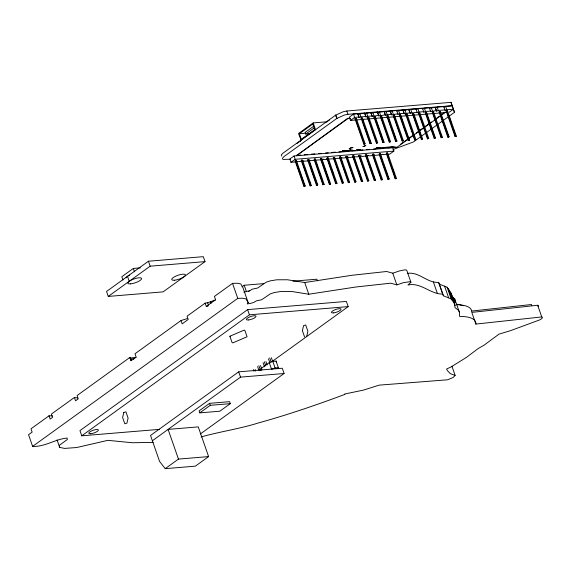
<?xml version="1.0" encoding="UTF-8"?>
<svg xmlns="http://www.w3.org/2000/svg" width="571" height="571" viewBox="0 0 571 571"><rect width="100%" height="100%" fill="white"/><g stroke="black" fill="none" stroke-linecap="round" stroke-linejoin="round"><path stroke-width="0.86" d="M407.587 273.338C419.228 271.653 427.172 283.109 438.599 282.395L439.37 284.108L447.114 287.249C451.625 292.88 454.752 300.382 454.98 307.569L458.727 310.496L459.405 312.301L459.562 316.391A61.49 17.051 -19.2 0 1 475.864 324.078L541.743 316.934L537.675 305.242L471.796 312.387L475.864 324.078M352.928 147.618L350.344 147.975L352.899 147.568M350.53 149.359L350.915 149.188L349.117 148.71L350.551 149.259M306.691 336.305L307.876 331.259L305.692 324.985L303.572 325.613L302.387 330.652L304.571 336.926M451.932 366.239L455.13 375.425L453.088 377.531L447.571 379.794L379.208 385.139L363.441 390.107L344.62 394.026L344.827 394.411C316.427 404.982 287.691 414.86 258.47 422.933C239.52 428.885 220.042 431.59 201.092 436.958M215.374 299.982L207.637 302.766L205.139 303.137L206.288 306.434L215.567 299.739L214.418 296.435L232.54 283.359L237.45 283.23L240.805 283.944L242.946 287.634L248.171 302.623L247.172 303.9L250.205 303.494L253.752 302.437L256.393 300.853L261.597 299.761L270.361 293.858L274.237 292.58L280.839 291.481L291.503 291.46L308.775 294.222L355.94 286.992L390.678 283.187L396.845 284.879L403.569 282.624L410.47 281.646L410.927 282.274L407.951 285.015C421.02 282.131 430.191 294.208 442.675 294.086L443.439 295.799L451.183 298.94L454.666 303.793M357.296 149.738L360.301 149.509L356.782 149.738L360.301 149.509M326.897 121.794L313.186 122.929L298.512 133.521L301.088 140.095M299.361 133.721L312.787 124.028L314.749 129.66L301.324 139.353L299.361 133.721L305.542 133.207M313.443 126.391L305.121 132.393L305.692 134.042L310.117 133.678M305.692 134.042L314.014 128.04M300.817 140.123L315.756 129.51M393.019 149.531L413.475 141.936L454.495 112.337L451.004 102.345L346.818 111.002L343.185 111.752L335.669 115.135L283.059 153.107L281.296 154.919L281.71 156.111M296.706 143.628L300.896 140.602M326.748 121.951L329.538 119.931M454.495 112.337L452.161 105.649L347.967 114.307L344.334 115.056L336.819 118.44L284.208 156.411L282.445 158.224L282.866 159.416L290.418 159.238M140.295 267.849L133.321 268.427L121.794 276.749L122.943 280.047M445.244 112.43L396.781 147.397L294.008 155.99L289.818 159.016L290.967 162.321L295.236 161.964M148.446 261.225L106.534 291.474L108.254 296.428L163.113 291.867L205.032 261.618L203.305 256.665L148.446 261.225L150.173 266.179L108.254 296.428M350.416 118.461L347.746 118.682L296.399 155.74L347.632 118.347L350.294 118.126M449.199 112.237L453.395 109.211L446.815 109.753L445.109 110.367L444.88 109.918L438.307 110.46L436.601 111.074L436.372 110.624L430.705 111.566L430.477 111.109L425.552 111.523L423.846 112.137L423.618 111.68L419.043 112.059L417.337 112.68L417.108 112.223L410.199 113.272L409.971 112.815L404.304 113.757L404.075 113.308L399.7 113.672L397.994 114.286L397.766 113.829L391.592 114.814L391.363 114.364L387.259 114.7L385.546 115.321L385.318 114.864L378.83 115.877L378.602 115.421L372.242 116.42L372.014 115.97L367.717 116.327L366.011 116.941L365.783 116.484L360.858 116.898L359.152 117.512L357.774 113.757L353.499 114.114L349.302 117.141L350.451 120.438L446.565 112.451M290.967 162.321L295.157 159.295L393.904 151.087L392.755 147.789M350.451 120.438L354.648 117.412L358.923 117.055L359.152 117.512M295.478 160.608L295.057 160.908L303.908 186.332L305.207 185.953L296.356 160.53L295.478 160.608L304.329 186.025L303.908 186.332M296.356 160.53L295.935 160.836L304.786 186.253M354.969 118.725L356.268 118.347L365.119 143.771L364.698 144.078L363.82 144.149L354.969 118.725L356.268 118.347M301.195 160.401L302.502 160.023L311.352 185.439L310.931 185.746L310.046 185.818L301.195 160.401L302.08 160.33M361.108 118.218L362.407 117.84L371.264 143.264L370.843 143.564L369.958 143.635L361.108 118.218L361.985 118.14M308.033 159.559L307.612 159.866L316.47 185.282L317.769 184.911L308.918 159.487L308.033 159.559L316.891 184.983L316.47 185.282M308.918 159.487L308.497 159.794L317.348 185.211M367.524 117.683L368.83 117.305L377.681 142.729L377.26 143.028L376.382 143.107L367.524 117.683L368.83 117.305M314.457 159.031L314.036 159.33L322.886 184.754L324.185 184.376L315.335 158.959L314.457 159.031L323.307 184.447L322.886 184.754M314.914 159.259L315.335 158.959M373.941 117.148L375.247 116.769L384.097 142.193L383.676 142.5L382.798 142.572L373.941 117.148L375.247 116.769M320.452 158.802L321.751 158.424L330.602 183.841L330.181 184.148L329.303 184.219L320.452 158.802L321.751 158.424M380.365 116.612L381.664 116.241L390.514 141.658L390.093 141.965L389.215 142.036L380.365 116.612L381.664 116.241M326.869 158.267L328.168 157.889L337.026 183.305L336.605 183.612L335.719 183.684L326.869 158.267L328.168 157.889M387.202 115.777L386.781 116.084L395.632 141.508L396.938 141.13L388.08 115.706L387.202 115.777L396.053 141.201L395.632 141.508M387.659 116.006L388.08 115.706M333.286 157.732L334.592 157.353L343.442 182.777L343.021 183.077L342.143 183.155L333.286 157.732L334.592 157.353M393.198 115.549L394.497 115.171L403.354 140.594L402.933 140.901L402.048 140.973L393.198 115.549L394.497 115.171M339.431 157.225L340.737 156.847L349.588 182.263L349.166 182.57L348.281 182.641L339.431 157.225L340.737 156.847M399.343 115.042L400.642 114.664L409.5 140.081L409.079 140.387L408.194 140.459L399.343 115.042L400.642 114.664M345.848 156.69L347.154 156.311L356.004 181.728L355.583 182.035L354.705 182.106L345.848 156.69L347.154 156.311M363.82 144.149L365.119 143.771M405.76 114.507L407.066 114.129L415.916 139.552L415.495 139.852L414.61 139.931L405.76 114.507L407.066 114.129M310.046 185.818L311.352 185.439M352.543 156.133L353.842 155.755L362.699 181.178L362.278 181.478L361.393 181.549L352.543 156.133L353.842 155.755M369.958 143.635L371.264 143.264M412.876 113.643L412.455 113.95L421.305 139.374L422.611 138.996L413.754 113.572L412.876 113.643L421.726 139.067L421.305 139.374M358.688 155.626L359.987 155.248L368.837 180.664L368.416 180.971L367.538 181.043L358.688 155.626L359.987 155.248M376.382 143.107L377.681 142.729M419.021 113.137L418.6 113.436L427.451 138.86L428.75 138.482L419.899 113.065L419.021 113.137L427.872 138.56L427.451 138.86M419.478 113.365L419.899 113.065M365.804 154.762L365.383 155.069L374.233 180.486L375.532 180.108L366.682 154.691L365.804 154.762L374.655 180.179L374.233 180.486M382.798 142.572L384.097 142.193M366.682 154.691L366.261 154.991L367.688 159.095M425.716 112.58L425.295 112.88L434.146 138.303L435.445 137.925L426.594 112.508L425.716 112.58L434.567 138.004L434.146 138.303M426.594 112.508L426.173 112.808L429.313 121.83M329.303 184.219L330.602 183.841M389.215 142.036L390.514 141.658M372.349 154.491L373.648 154.113L382.506 179.53L382.085 179.836L381.2 179.908L372.349 154.491L373.648 154.113M432.682 112.002L432.261 112.301L441.112 137.725L442.411 137.347L433.56 111.923L432.682 112.002L441.533 137.425L441.112 137.725M433.139 112.23L433.56 111.923M335.719 183.684L337.026 183.305M379.465 153.628L379.044 153.934L387.895 179.351L389.194 178.973L380.343 153.556L379.465 153.628L388.316 179.044L387.895 179.351M380.343 153.556L379.922 153.856L382.491 161.236M439.37 111.445L438.949 111.745L447.807 137.168L449.106 136.79L440.255 111.374L439.37 111.445L448.228 136.869L447.807 137.168M440.255 111.374L439.834 111.673L448.685 137.097M342.143 183.155L343.442 182.777M402.048 140.973L403.354 140.594M386.282 153.328L387.581 152.957L396.431 178.373L396.01 178.673L395.132 178.752L386.282 153.328L387.581 152.957M446.194 111.145L447.493 110.767L456.35 136.191L455.929 136.498L455.044 136.569L446.194 111.145L447.493 110.767M400.285 144.456L406.795 139.759M408.964 138.189L412.583 135.584M416.195 132.972L422.704 128.275M425.602 126.184L431.383 122.008M434.281 119.924L439.342 116.27M440.791 115.228L445.13 112.094M348.281 182.641L349.588 182.263M408.194 140.459L409.5 140.081M393.904 151.087L389.707 154.113L383.134 154.662L382.905 154.213L381.2 154.827L374.619 155.369L374.398 154.919L372.692 155.533L368.73 155.862L368.502 155.405L366.796 156.019M354.705 182.106L356.004 181.728M414.61 139.931L415.916 139.552M361.393 181.549L362.699 181.178M367.538 181.043L368.837 180.664M52.389 415.902L49.049 415.774L31.012 428.8L32.162 432.097L28.55 434.702L32.618 446.394C44.816 447.043 55.323 439.078 67.121 438.057L67.342 439.484L59.327 445.351L59.669 447.393L64.609 448.406L76.664 447.536L107.833 440.341L132.308 442.739L153.214 442.411M77.727 398.008L74.401 397.48L51.411 414.075L52.561 417.38L50.198 419.078L49.049 415.774M187.145 318.632L181.021 320.538L134.984 353.763L136.134 357.068L131.123 360.679L129.967 357.382L77.078 395.553L78.227 398.851L75.558 400.785L74.401 397.48M205.139 303.137L187.081 316.163L188.23 319.467L182.17 323.843L181.021 320.538M381.2 179.908L382.506 179.53M242.033 286.806L244.202 285.243L263.702 283.623M395.132 178.752L396.431 178.373M455.044 136.569L456.35 136.191M32.618 446.394L237.757 298.355L242.668 298.226L246.03 298.94L248.171 302.623M272.288 361.379L348.174 306.613L346.361 301.417L247.621 309.618L79.954 430.62L81.76 435.816L159.345 429.371M81.76 435.816L249.427 314.821L348.174 306.613M200.278 433.996L284.101 373.505L282.26 368.224L238.685 371.842L150.53 435.466L159.559 461.389L165.212 468.655L195.368 466.15L208.608 456.593L198.258 426.887L168.102 429.392L178.452 459.098L165.212 468.655M152.371 440.748L240.527 377.124L284.101 373.505M209.6 403.326L199.115 410.892L199.807 412.869L219.828 411.206L230.306 403.647L229.621 401.663L209.6 403.326L210.285 405.31L199.807 412.869M261.661 370.194L261.083 368.545L269.255 362.642L272.802 361.357L276.093 361.079L278.662 368.659L278.391 367.681L275.101 367.96L271.56 369.251L269.255 362.642M248.471 291.495L252.325 289.162L257.528 288.07L266.293 282.16L270.169 280.882L276.764 279.79L287.434 279.769L304.707 282.531L351.864 275.293L386.603 271.496L392.769 273.188L399.493 270.932L404.76 269.876L406.395 269.955L406.852 270.575L410.927 282.274M229.877 336.233L244.181 330.095L244.895 330.488L247.079 336.762L232.782 342.893L232.069 342.5L229.877 336.233L230.598 336.619M259.113 370.222L261.946 369.187L261.083 368.545M358.003 114.207L364.633 113.186L366.011 116.941M364.862 113.643L370.865 112.665L372.242 116.42M371.093 113.122L377.452 112.123L378.83 115.877M377.681 112.573L384.169 111.566L385.546 115.321M384.397 112.016L390.214 111.059L391.592 114.814M390.443 111.516L392.149 110.902L396.617 110.531L396.845 110.981L402.926 110.003L404.304 113.757M403.155 110.46L408.822 109.518L410.199 113.272M409.05 109.967L410.763 109.354L415.959 108.925L416.188 109.375L417.893 108.761L422.469 108.383L422.697 108.833L424.403 108.219L429.328 107.812L429.556 108.262L435.223 107.319L436.601 111.074M435.452 107.776L437.158 107.162L443.731 106.613L443.96 107.07L445.666 106.456L452.246 105.906M295.807 161.764L302.102 161.393L303.801 160.779L304.029 161.236L308.333 160.879L310.039 160.265L310.267 160.715L314.921 160.33M315.492 160.123L320.838 159.837M321.637 159.773L323.343 159.159L323.571 159.609L327.675 159.273M328.246 159.066L334.085 158.738M334.649 158.531L340.395 158.217L342.1 157.603L342.329 158.053L346.29 157.724M353.991 156.925L359.173 156.654M359.937 156.59L361.636 155.976L361.864 156.433L365.975 156.09M249.684 290.746L243.86 292.109M206.288 306.434L207.951 306.192M386.317 147.347L382.563 147.703L388.401 147.061M342.464 150.987L347.589 150.551L342.464 150.987L346.319 150.523M129.967 357.382L130.095 358.145L136.091 357.624M471.311 311.095L531.43 304.521L531.794 305.328M396.053 141.201L396.938 141.13M421.726 139.067L422.611 138.996M427.872 138.56L428.75 138.482M434.567 138.004L435.445 137.925M441.533 137.425L442.411 137.347M448.228 136.869L449.106 136.79M296.278 155.405L300.724 155.034M304.272 154.741L307.826 154.448M311.381 154.149L314.935 153.856M318.49 153.563L321.152 153.335M325.598 152.971L328.261 152.75M331.815 152.45L335.37 152.157M338.924 151.865L342.479 151.565M346.026 151.272L348.695 151.051M352.25 150.758L355.804 150.459M359.359 150.166L362.906 149.866M366.461 149.573L369.13 149.352M373.57 148.981L376.232 148.76M379.786 148.467L383.341 148.174M387.78 147.803L396.781 147.397L388.88 147.175L396.781 147.397L391.121 146.89M353.428 157.132L348.224 157.56L347.996 157.111M304.329 186.025L305.207 185.953M316.891 184.983L317.769 184.911M323.307 184.447L324.185 184.376M374.655 180.179L375.532 180.108M388.316 179.044L389.194 178.973M150.173 266.179L205.032 261.618M292.952 281.189L316.884 279.205L317.455 280.846M210.285 405.31L230.306 403.647M178.452 459.098L208.608 456.593M456.222 304.307L458.806 304.436L463.067 305.742M390.864 147.018L396.781 147.397M455.13 375.425L450.398 373.67L447.371 370.6L446.572 369.002L450.912 367.046L466.557 357.303L478.105 348.595L483.951 345.255L499.025 334.121L510.139 330.795L539.367 320.024A5.724 1.585 -19.2 0 0 541.743 316.934M452.153 296.856L454.652 298.804L455.415 302.644M451.004 102.345L452.161 105.649M445.666 106.456L446.815 109.753M448.499 115.171L451.069 122.551M453.074 128.297L455.073 134.035M446.615 110.845L455.465 136.262M443.731 106.613L445.109 110.367M437.158 107.162L438.307 110.46M435.223 107.319L436.372 110.624M437.136 123.714L437.993 126.17M441.133 135.191L441.99 137.654M431.262 107.648L432.418 110.952M429.328 107.812L430.705 111.566M430.17 124.292L435.023 138.232M424.403 108.219L425.552 111.523M422.469 108.383L423.846 112.137M417.893 108.761L419.043 112.059M415.959 108.925L417.337 112.68M414.189 116.334L417.901 126.998M418.757 129.46L421.898 138.482M410.763 109.354L411.912 112.658M408.822 109.518L409.971 112.815M404.86 109.846L406.01 113.144M406.181 114.2L415.038 139.624M402.926 110.003L404.075 113.308M398.551 110.367L399.7 113.672M400.507 115.785L403.647 124.806M405.075 128.91L408.222 137.925M399.764 114.735L408.615 140.159M396.617 110.531L397.994 114.286M392.149 110.902L393.298 114.2M393.619 115.242L402.469 140.666M390.214 111.059L391.363 114.364M454.652 298.804L459.405 312.301M455.123 305.692L450.59 292.102M448.321 288.719L452.396 300.41M386.11 111.402L387.259 114.7M387.945 116.827L390.514 124.207M391.942 128.311L395.089 137.333M447.114 287.249L451.183 298.94M384.169 111.566L385.318 114.864M444.559 286.135L448.635 297.826M379.387 111.959L380.543 115.263M439.37 284.108L443.439 295.799M380.786 116.313L389.636 141.736M438.599 282.395L442.675 294.086M377.452 112.123L378.602 115.421M433.375 281.953L437.45 293.644M375.968 120.36L379.108 129.374M380.536 133.478L383.676 142.5M388.016 155.719L389.443 159.816M392.584 168.838L394.011 172.934M374.362 116.848L383.22 142.265M372.799 112.508L373.955 115.806M386.703 153.028L395.553 178.445M370.865 112.665L372.014 115.97M366.568 113.022L367.717 116.327M367.945 117.376L376.803 142.8M383.348 163.699L387.059 174.355M387.916 176.817L388.772 179.28M364.633 113.186L365.783 116.484M362.271 118.961L363.127 121.423M365.126 127.162L367.703 134.542M369.701 140.288L370.843 143.564M361.529 117.911L370.379 143.335M359.709 113.593L360.858 116.898M372.77 154.184L381.621 179.601M357.774 113.757L358.923 117.055M355.39 118.418L364.241 143.842M353.499 114.114L354.648 117.412M369.687 164.833L372.256 172.214M373.684 176.311L375.111 180.415M346.818 111.002L347.91 114.343M359.109 155.319L367.96 180.736M353.706 156.882L356.275 164.262M358.281 170.001L360.851 177.381M352.964 155.826L361.814 181.25M392.769 273.188L396.845 284.879M335.741 115.128L336.89 118.433M335.669 115.135L336.819 118.44M346.269 156.383L355.126 181.806M340.601 157.967L342.6 163.713M344.599 169.451L346.597 175.19M339.852 156.918L348.703 182.335M333.707 157.432L342.564 182.848M328.032 159.016L328.896 161.472M331.465 168.852L333.464 174.59M327.29 157.96L336.141 183.384M313.186 122.929L315.485 129.531M321.616 159.545L330.181 184.148M320.873 158.495L329.724 183.912M316.056 162.542L317.483 166.639M320.053 174.019L322.051 179.758M304.65 167.703L306.077 171.807M309.218 180.829L310.931 185.746M301.616 160.094L310.467 185.518M294.008 155.99L295.157 159.295M304.707 282.531L308.775 294.222M272.802 361.357L275.101 367.96M271.375 357.71L272.81 361.836M269.726 357.846L271.168 361.971M244.202 285.243L246.486 291.81M268.47 358.752L269.905 362.878M265.965 361.614L267.114 364.912M247.621 309.618L249.427 314.821M264.323 361.75L265.758 365.875M263.067 362.656L264.501 366.782M232.54 283.359L237.757 298.355M260.519 365.547L261.668 368.845M258.87 365.683L260.597 370.636M257.614 366.589L258.763 369.887M255.109 369.444L255.687 371.1M253.467 369.587L254.038 371.236M238.685 371.842L240.527 377.124M210.442 301.709L211.02 303.358M207.637 302.766L208.501 305.242M133.321 268.427L134.471 271.732M127.49 276.35L129.217 281.303M132.936 357.824L133.514 359.473M130.773 358.088L131.637 360.558M130.095 358.145L130.959 360.615M57.05 439.877L59.669 447.393M276.093 361.079L276.364 362.057M456.372 304.707A61.49 17.051 -19.2 0 1 471.753 311.216M537.675 305.242A5.724 1.585 -19.2 0 1 538.132 306.427M126.127 277.799A7.273 2.02 -19.2 0 1 129.524 275.151M300.282 141.444A2.177 0.607 -19.2 0 1 300.696 141.008M123.8 412.462L122.615 417.508L124.799 423.775L126.919 423.154L128.104 418.108L125.92 411.841L123.8 412.462M380.029 147.718L376.175 148.21L381.2 147.753L376.175 148.21L380.029 147.718M365.797 145.541L363.042 146.611L365.797 145.541M348.981 150.394L347.846 150.544L352.493 150.159L349.052 150.466M130.509 283.873A7.273 2.02 -19.2 0 0 141.551 278.941A7.273 2.02 -19.2 0 0 132.044 279.726A7.273 2.02 -19.2 0 0 130.509 283.873M174.398 280.225A7.273 2.02 -19.2 0 0 185.432 275.293A7.273 2.02 -19.2 0 0 175.932 276.079A7.273 2.02 -19.2 0 0 174.398 280.225M90.653 433.739A5.096 1.413 -19.2 0 0 98.376 430.291A5.096 1.413 -19.2 0 0 91.731 430.841A5.096 1.413 -19.2 0 0 90.653 433.739M248.292 319.981A5.096 1.413 -19.2 0 0 256.015 316.527A5.096 1.413 -19.2 0 0 249.37 317.076A5.096 1.413 -19.2 0 0 248.292 319.981M333.321 312.915A5.096 1.413 -19.2 0 0 341.044 309.461A5.096 1.413 -19.2 0 0 334.392 310.017A5.096 1.413 -19.2 0 0 333.321 312.915"/></g></svg>
